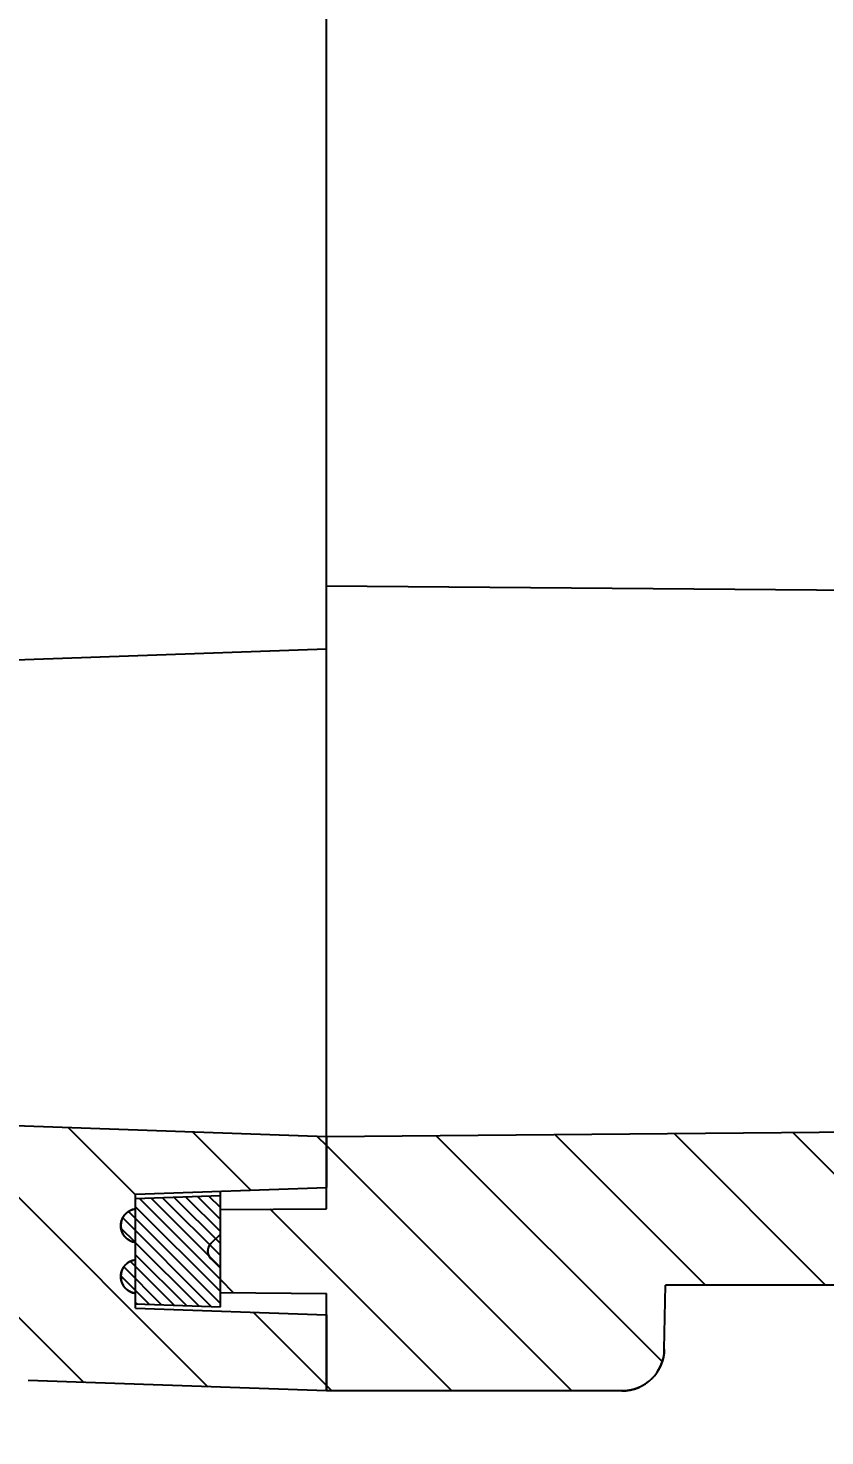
# Model space of a CAD drawing. Header units: millimetres. Extents: x -1995 to -555, y 489 to 1011.
# Drawn here: x -1602.58 to -1583.79, y 764.01 to 797.22 of the extents above; entities that cross this region are included whole.
import ezdxf

# ---------------------------------------------------------------- set-up
doc = ezdxf.new("R2010")
doc.units = ezdxf.units.MM
doc.layers.add('dim', color=82, linetype='Continuous', lineweight=9)
doc.styles.add('ROMAND', font='romand.shx', dxfattribs={"width": 0.75, "bigfont": 'gbcbig.shx'})
doc.dimstyles.new('YanXiu', dxfattribs={"dimtxt": 2.5, "dimasz": 2.2, "dimexe": 1, "dimexo": 0, "dimgap": 0.66, "dimtad": 0, "dimzin": 1, "dimdsep": 46, "dimtxsty": 'ROMAND', "dimblk": 'CLOSEDBLANK', "dimcen": 0, "dimclrd": 3, "dimclre": 3, "dimclrt": 7, "dimazin": 0, "dimtfac": 1, "dimtofl": 0, "dimtmove": 0, "dimatfit": 3, "dimldrblk": 'CLOSEDBLANK', "dimfxl": 1, "dimlwd": 5, "dimlwe": 5, "dimarcsym": 0})

# ---------------------------------------------------------------- blocks, each defined once
blk = doc.blocks.new('_ClosedBlank')
at = {"color": 0, "linetype": 'ByBlock', "lineweight": -2}
for p, q in [((-1, 0.1666666666666667), (0, 0)), ((-1, 0.1666666666666667), (-1, -0.1666666666666667)), ((0, 0), (-1, -0.1666666666666667))]:
    blk.add_line(p, q, dxfattribs=at)
blk = doc.blocks.new('*D168')
at = {"layer": 'Defpoints', "color": 0}
for p in [(-1583.046722639011, 767.5651895941465), (-1564.046722639011, 767.5651895941465), (-1583.046722639011, 759.787265565275)]:
    blk.add_point(p, dxfattribs=at)
at = {"layer": 'dim', "color": 3, "lineweight": 5}
for p, q in [((-1583.046722639011, 766.1658895941465), (-1583.046722639011, 758.387965565275)), ((-1564.046722639011, 766.1658895941465), (-1564.046722639011, 758.387965565275)), ((-1583.046722639011, 759.787265565275), (-1588.646722639011, 759.787265565275)), ((-1569.646722639011, 759.787265565275), (-1577.446722639011, 759.787265565275))]:
    blk.add_line(p, q, dxfattribs=at)
at = {"layer": 'dim', "color": 3, "lineweight": 5, "xscale": 5.600000000000001, "yscale": 5.600000000000001, "zscale": 5.600000000000001, "rotation": 180}
blk.add_blockref('_ClosedBlank', (-1583.046722639011, 759.787265565275), dxfattribs=at)
at = {"layer": 'dim', "color": 3, "lineweight": 5, "xscale": 5.600000000000001, "yscale": 5.600000000000001, "zscale": 5.600000000000001}
blk.add_blockref('_ClosedBlank', (-1564.046722639011, 759.787265565275), dxfattribs=at)
at = {"layer": 'dim', "color": 7, "insert": (-1603.171022639011, 759.787265565275), "char_height": 7, "attachment_point": 5, "style": 'ROMAND'}
blk.add_mtext('%%c19.00', dxfattribs=at)

msp = doc.modelspace()

# ---------------------------------------------------------------- hatches: boundary and pattern name
at = {"linetype": 'Continuous'}
h = msp.add_hatch(dxfattribs=at)
h.set_pattern_fill('DEFAULT__12', color=2, scale=2, angle=-45, style=0, pattern_type=0)
h.set_pattern_definition([(315, (-2091.370590549211, 585.0238742783465), (1.4142135624, 1.4142135624), [])])
edge = h.paths.add_edge_path()
edge.add_line((-1551.546722639011, 765.7651895941466), (-1551.546722639011, 862.5651895941465))
edge.add_line((-1551.546722639011, 765.7651895941466), (-1558.336066806412, 765.7651895941466))
edge.add_spline(control_points=[(-1558.33606680641, 765.7651895941466), (-1559.02932112811, 765.7651895941465), (-1559.523785084411, 766.2510979707465), (-1559.535884040611, 766.9442467064466)], knot_values=[0, 0, 0, 0, 1, 1, 1, 1], weights=[1, 0.8088336328, 0.8088336328, 1], degree=3, periodic=0)
edge.add_line((-1559.535884040611, 766.9442467064466), (-1559.546722639011, 767.5651895941467))
edge.add_line((-1559.546722639011, 767.5651895941465), (-1564.046722639011, 767.5651895941465))
edge.add_line((-1564.046722639011, 770.2651895941466), (-1564.046722639011, 767.5651895941467))
edge.add_line((-1564.046722639011, 770.2651895941466), (-1564.546722639011, 770.2651895941466))
edge.add_line((-1564.546722639011, 770.2651895941466), (-1566.046722639011, 768.7651895941466))
edge.add_line((-1566.046722639011, 768.7651895941466), (-1581.046722639011, 768.7651895941466))
edge.add_line((-1582.546722639011, 770.2651895941466), (-1581.046722639011, 768.7651895941466))
edge.add_line((-1582.546722639011, 770.2651895941466), (-1583.046722639011, 770.2651895941466))
edge.add_line((-1583.046722639011, 770.2651895941466), (-1583.046722639011, 767.5651895941467))
edge.add_line((-1583.046722639011, 767.5651895941465), (-1587.546722639011, 767.5651895941465))
edge.add_line((-1587.573209869311, 766.0477371876466), (-1587.546722639011, 767.5651895941467))
edge.add_spline(control_points=[(-1587.573209869311, 766.0477371876466), (-1587.58329233281, 765.4701132412465), (-1587.995345629711, 765.0651895941464), (-1588.573057564411, 765.0651895941465)], knot_values=[0, 0, 0, 0, 1, 1, 1, 1], weights=[1, 0.8088336328, 0.8088336328, 1], degree=3, periodic=0)
edge.add_line((-1588.573057564411, 765.0651895941465), (-1595.546722639011, 765.0651895941465))
edge.add_line((-1595.546722639011, 765.0651895941465), (-1595.546722639011, 767.3651895941466))
edge.add_line((-1598.046722639011, 767.3870067636466), (-1595.546722639011, 767.3651895941466))
edge.add_line((-1598.046722639011, 767.3870067636466), (-1598.046722639011, 767.9616517085466))
edge.add_line((-1598.27349933431, 768.1884284038466), (-1598.046722639009, 767.9616517085466))
edge.add_spline(control_points=[(-1598.27349933431, 768.5419817944465), (-1598.377052724909, 768.4384284038462), (-1598.377052724909, 768.2919817944464), (-1598.27349933431, 768.1884284038466)], knot_values=[0, 0, 0, 0, 1, 1, 1, 1], weights=[1, 0.8047378541, 0.8047378541, 1], degree=3, periodic=0)
edge.add_line((-1598.046722639011, 768.7687584897466), (-1598.27349933431, 768.5419817944465))
edge.add_line((-1598.046722639011, 768.7687584897466), (-1598.046722639011, 769.3433724246465))
edge.add_line((-1598.046722639011, 769.3433724246465), (-1595.546722639011, 769.3651895941466))
edge.add_line((-1595.546722639011, 769.3651895941466), (-1595.546722639011, 771.0651895941467))
edge.add_line((-1555.546722639011, 771.4142643057465), (-1595.546722639011, 771.0651895941465))
edge.add_line((-1555.546722639011, 771.4142643057465), (-1555.546722639011, 862.5651895941465))
edge.add_line((-1551.546722639011, 862.5651895941465), (-1555.546722639011, 862.5651895941465))
edge = h.paths.add_edge_path()
edge.add_line((-1633.546722639011, 830.7651895941466), (-1633.546722639011, 833.0651895941467))
edge.add_line((-1636.046722639011, 833.0870067636465), (-1633.546722639011, 833.0651895941464))
edge.add_line((-1636.046722639011, 833.0870067636465), (-1636.046722639011, 833.6651895941466))
edge.add_line((-1636.046722639011, 833.6651895941466), (-1636.276011960911, 833.8944789160465))
edge.add_spline(control_points=[(-1636.276011960911, 833.8944789160465), (-1636.376011960912, 833.994478916046), (-1636.376011960912, 834.1359002722463), (-1636.276011960911, 834.2359002722466)], knot_values=[0, 0, 0, 0, 1, 1, 1, 1], weights=[1, 0.8047378541, 0.8047378541, 1], degree=3, periodic=0)
edge.add_line((-1636.276011960911, 834.2359002722466), (-1636.046722639011, 834.4651895941465))
edge.add_line((-1636.046722639011, 834.4651895941465), (-1636.046722639011, 835.0433724246466))
edge.add_line((-1591.821207167811, 835.4293226511465), (-1636.046722639011, 835.0433724246466))
edge.add_line((-1588.54546610011, 823.2040905539466), (-1591.821207167811, 835.4293226511465))
edge.add_line((-1588.54546610011, 823.2040905539466), (-1595.546722639011, 823.2651895941466))
edge.add_line((-1595.546722639011, 823.2651895941466), (-1595.546722639011, 824.9651895941466))
edge.add_line((-1598.046722639011, 824.9870067636466), (-1595.546722639011, 824.9651895941466))
edge.add_line((-1598.046722639011, 824.9870067636466), (-1598.046722639011, 825.5616206985466))
edge.add_line((-1598.046722639011, 825.5616206985466), (-1598.27349933431, 825.7883973938466))
edge.add_spline(control_points=[(-1598.27349933431, 825.7883973938466), (-1598.377052724909, 825.8919507844465), (-1598.377052724909, 826.0383973938464), (-1598.27349933431, 826.1419507844465)], knot_values=[0, 0, 0, 0, 1, 1, 1, 1], weights=[1, 0.8047378541, 0.8047378541, 1], degree=3, periodic=0)
edge.add_line((-1598.27349933431, 826.1419507844465), (-1598.046722639009, 826.3687274797466))
edge.add_line((-1598.046722639011, 826.3687274797466), (-1598.046722639011, 826.9433724246466))
edge.add_line((-1598.046722639011, 826.9433724246466), (-1595.546722639011, 826.9651895941465))
edge.add_line((-1595.546722639011, 826.9651895941465), (-1595.546722639011, 830.1018971268466))
edge.add_line((-1595.546722639011, 830.1018971268466), (-1633.546722639011, 830.7651895941465))
edge = h.paths.add_edge_path()
edge.add_line((-1551.546722639011, 862.5651895941465), (-1555.546722639011, 862.5651895941465))
edge.add_line((-1551.546722639011, 862.5651895941465), (-1555.546722639011, 862.5651895941465))
edge = h.paths.add_edge_path()
edge.add_line((-1551.546722639011, 957.5651895941465), (-1551.546722639011, 933.1651895941466))
edge.add_line((-1551.546722639011, 933.1651895941466), (-1551.046722639011, 933.1651895941466))
edge.add_line((-1549.546722639011, 930.5671133827466), (-1551.046722639011, 933.1651895941466))
edge.add_line((-1549.546722639011, 929.3651895941466), (-1549.546722639011, 930.5671133827466))
edge.add_line((-1551.546722639011, 929.3651895941466), (-1549.546722639011, 929.3651895941466))
edge.add_line((-1551.546722639011, 929.3651895941466), (-1551.546722639011, 862.5651895941467))
edge.add_line((-1551.546722639011, 862.5651895941465), (-1555.546722639011, 862.5651895941465))
edge.add_line((-1555.546722639011, 890.3959273598466), (-1555.546722639011, 862.5651895941467))
edge.add_line((-1555.546722639011, 890.3959273598466), (-1563.546722639011, 890.8151895941467))
edge.add_line((-1563.546722639011, 893.3151895941465), (-1563.546722639011, 890.8151895941465))
edge.add_line((-1554.546722639011, 893.3937314042466), (-1563.546722639011, 893.3151895941467))
edge.add_line((-1554.546722639011, 895.7366477840466), (-1554.546722639011, 893.3937314042466))
edge.add_line((-1554.546722639011, 895.7366477840466), (-1563.546722639011, 895.8151895941465))
edge.add_line((-1563.546722639011, 898.3151895941465), (-1563.546722639011, 895.8151895941465))
edge.add_line((-1555.546722639011, 898.7344518283467), (-1563.546722639011, 898.3151895941467))
edge.add_line((-1555.546722639011, 940.3959273598466), (-1555.546722639011, 898.7344518283467))
edge.add_line((-1555.546722639011, 940.3959273598466), (-1563.546722639011, 940.8151895941467))
edge.add_line((-1563.546722639011, 943.3151895941465), (-1563.546722639011, 940.8151895941465))
edge.add_line((-1554.546722639011, 943.3937314042466), (-1563.546722639011, 943.3151895941467))
edge.add_line((-1554.546722639011, 945.7366477840466), (-1554.546722639011, 943.3937314042466))
edge.add_line((-1554.546722639011, 945.7366477840466), (-1563.546722639011, 945.8151895941465))
edge.add_line((-1563.546722639011, 948.3151895941465), (-1563.546722639011, 945.8151895941465))
edge.add_line((-1555.546722639011, 948.7344518283466), (-1563.546722639011, 948.3151895941465))
edge.add_line((-1555.546722639011, 953.3844939064466), (-1555.546722639011, 948.7344518283464))
edge.add_line((-1555.546722639011, 953.3844939064466), (-1633.546722639011, 954.0651895941464))
edge.add_line((-1633.546722639011, 955.7651895941466), (-1633.546722639011, 954.0651895941465))
edge.add_line((-1636.046722639011, 955.7870067636466), (-1633.546722639011, 955.7651895941466))
edge.add_line((-1636.046722639011, 956.3651895941466), (-1636.046722639011, 955.7870067636466))
edge.add_line((-1636.276011960911, 956.5944789160466), (-1636.046722639011, 956.3651895941466))
edge.add_spline(control_points=[(-1636.276011960911, 956.9359002722465), (-1636.376011960912, 956.8359002722465), (-1636.376011960912, 956.694478916046), (-1636.276011960911, 956.5944789160466)], knot_values=[0, 0, 0, 0, 1, 1, 1, 1], weights=[1, 0.8047378541, 0.8047378541, 1], degree=3, periodic=0)
edge.add_line((-1636.046722639011, 957.1651895941466), (-1636.276011960911, 956.9359002722465))
edge.add_line((-1636.046722639011, 957.7433724246466), (-1636.046722639011, 957.1651895941466))
edge.add_line((-1636.046722639011, 957.7433724246466), (-1633.546722639011, 957.7651895941466))
edge.add_line((-1633.546722639011, 960.0651895941465), (-1633.546722639011, 957.7651895941466))
edge.add_line((-1633.546722639011, 960.0651895941465), (-1626.573057564411, 960.0651895941465))
edge.add_spline(control_points=[(-1625.573209869311, 959.0826420005466), (-1625.58329233281, 959.6602659469464), (-1625.995345629711, 960.0651895941465), (-1626.573057564411, 960.0651895941465)], knot_values=[0, 0, 0, 0, 1, 1, 1, 1], weights=[1, 0.8088336328, 0.8088336328, 1], degree=3, periodic=0)
edge.add_line((-1625.573209869311, 959.0826420005466), (-1625.546722639011, 957.5651895941465))
edge.add_line((-1551.546722639011, 957.5651895941465), (-1625.546722639011, 957.5651895941465))
h = msp.add_hatch(dxfattribs=at)
h.set_pattern_fill('DEFAULT__13', color=2, scale=2, angle=135, style=0, pattern_type=0)
h.set_pattern_definition([(135, (-2094.19901767401, 582.1954471535466), (-1.4142135624, -1.4142135624), [])])
edge = h.paths.add_edge_path()
edge.add_line((-1595.546722639011, 829.2651895941466), (-1595.546722639011, 827.4652086333466))
edge.add_line((-1600.046722639011, 827.3080651706466), (-1595.546722639011, 827.4652086333466))
edge.add_line((-1600.046722639011, 824.6223140176465), (-1600.046722639011, 827.3080651706466))
edge.add_line((-1600.046722639011, 824.6223140176465), (-1595.546722639011, 824.4651705549466))
edge.add_line((-1595.546722639011, 824.4651705549466), (-1595.546722639011, 823.2651895941465))
edge.add_line((-1595.546722639011, 823.2651895941466), (-1612.99066408091, 822.6560337360465))
edge.add_line((-1612.99066408091, 822.6560337360465), (-1612.99066408091, 771.6743454522466))
edge.add_line((-1595.546722639011, 771.0651895941465), (-1612.99066408091, 771.6743454522466))
edge.add_line((-1595.546722639011, 771.0651895941465), (-1595.546722639011, 769.8652086333466))
edge.add_line((-1600.046722639011, 769.7080651706466), (-1595.546722639011, 769.8652086333466))
edge.add_line((-1600.046722639011, 767.0223140176465), (-1600.046722639011, 769.7080651706466))
edge.add_line((-1600.046722639011, 767.0223140176465), (-1595.546722639011, 766.8651705549465))
edge.add_line((-1595.546722639011, 766.8651705549466), (-1595.546722639011, 765.0651895941467))
edge.add_line((-1595.546722639011, 765.0651895941465), (-1602.581622135712, 765.3108536978466))
edge.add_spline(control_points=[(-1603.546722639011, 766.3102445248466), (-1603.546722639011, 765.7405441261467), (-1603.150975488411, 765.330735955047), (-1602.58162213571, 765.3108536978466)], knot_values=[0, 0, 0, 0, 1, 1, 1, 1], weights=[1, 0.8128932002, 0.8128932002, 1], degree=3, periodic=0)
edge.add_line((-1603.546722639011, 766.8767335702466), (-1603.546722639011, 766.3102445248467))
edge.add_spline(control_points=[(-1604.51182314231, 767.8761243972466), (-1603.942469789611, 767.856242140047), (-1603.546722639011, 767.446433968947), (-1603.546722639011, 766.8767335702466)], knot_values=[0, 0, 0, 0, 1, 1, 1, 1], weights=[1, 0.8128932002, 0.8128932002, 1], degree=3, periodic=0)
edge.add_line((-1604.51182314231, 767.8761243972466), (-1613.66517431261, 768.1957664635465))
edge.add_spline(control_points=[(-1616.49077279951, 773.1927272861466), (-1616.49077279951, 772.8473786716465), (-1616.469617390211, 772.1917019398466), (-1616.37524834741, 771.3208195270465), (-1616.21598362301, 770.5398562157466), (-1615.96875468971, 769.8131520731466), (-1615.618879736211, 769.1832205449466), (-1615.138238724811, 768.6615546255466), (-1614.46927564111, 768.2950768618466), (-1613.948502650811, 768.2056605071466), (-1613.66517431261, 768.1957664635465)], knot_values=[0, 0, 0, 0, 0.125, 0.25, 0.375, 0.5, 0.625, 0.75, 0.875, 1, 1, 1, 1], degree=3, periodic=0)
edge.add_line((-1616.49077609271, 821.1376518842466), (-1616.49077609271, 773.1927272861466))
edge.add_spline(control_points=[(-1613.665174785611, 826.1346127082466), (-1613.94850874541, 826.1247184683466), (-1614.469290114111, 826.0352987582465), (-1615.13825589221, 825.6688119581465), (-1615.61889428481, 825.1471386962465), (-1615.96876371181, 824.5172065682466), (-1616.21598862781, 823.7905051529466), (-1616.375251015611, 823.0095440746466), (-1616.469618233511, 822.1386684277466), (-1616.490773273811, 821.4829972775466), (-1616.490773273811, 821.1376518842466)], knot_values=[0, 0, 0, 0, 0.125, 0.25, 0.375, 0.5, 0.625, 0.75, 0.875, 1, 1, 1, 1], degree=3, periodic=0)
edge.add_line((-1604.51182314231, 826.4542547910465), (-1613.665174785611, 826.1346127082466))
edge.add_spline(control_points=[(-1604.51182314231, 826.4542547910465), (-1603.942469789611, 826.4741370482466), (-1603.546722639011, 826.8839452193466), (-1603.546722639011, 827.4536456180466)], knot_values=[0, 0, 0, 0, 1, 1, 1, 1], weights=[1, 0.8128932002, 0.8128932002, 1], degree=3, periodic=0)
edge.add_line((-1603.546722639011, 828.0201346633467), (-1603.546722639011, 827.4536456180467))
edge.add_spline(control_points=[(-1603.546722639011, 828.0201346633467), (-1603.546722639011, 828.5898350621467), (-1603.150975488411, 828.9996432332466), (-1602.58162213571, 829.0195254904465)], knot_values=[0, 0, 0, 0, 1, 1, 1, 1], weights=[1, 0.8128932002, 0.8128932002, 1], degree=3, periodic=0)
edge.add_line((-1595.546722639011, 829.2651895941466), (-1602.581622135712, 829.0195254904465))
h = msp.add_hatch(dxfattribs=at)
h.set_pattern_fill('DEFAULT__10', color=2, scale=0.2, angle=-45, style=0, pattern_type=0)
h.set_pattern_definition([(315, (-2092.643382755411, 583.7510820721466), (0.1414213562, 0.1414213562), [])])
edge = h.paths.add_edge_path()
edge.add_spline(control_points=[(-1600.046722639011, 826.9620522907466), (-1600.67672263901, 826.8826797514463), (-1600.67672263901, 826.2476994368466), (-1600.046722639011, 826.1683268974466)], knot_values=[0, 0, 0, 0, 1, 1, 1, 1], weights=[1, 0.4166666667, 0.4166666667, 1], degree=3, periodic=0)
edge.add_line((-1600.046722639011, 826.9620522907466), (-1600.046722639011, 827.2080042161465))
edge.add_line((-1600.046722639011, 827.2080042161466), (-1598.046722639011, 827.2778457551466))
edge.add_line((-1598.046722639011, 824.6525334330465), (-1598.046722639011, 827.2778457551465))
edge.add_line((-1600.046722639011, 824.7223749720466), (-1598.046722639011, 824.6525334330465))
edge.add_line((-1600.046722639011, 824.7223749720466), (-1600.046722639011, 824.9683268974466))
edge.add_spline(control_points=[(-1600.046722639011, 825.7620522907466), (-1600.67672263901, 825.6826797514462), (-1600.67672263901, 825.0476994368466), (-1600.046722639011, 824.9683268974466)], knot_values=[0, 0, 0, 0, 1, 1, 1, 1], weights=[1, 0.4166666667, 0.4166666667, 1], degree=3, periodic=0)
edge.add_line((-1600.046722639011, 825.7620522907466), (-1600.046722639011, 826.1683268974466))
edge = h.paths.add_edge_path()
edge.add_line((-1598.046722639011, 767.0525334330466), (-1598.046722639011, 769.6778457551466))
edge.add_line((-1600.046722639011, 767.1223749720466), (-1598.046722639011, 767.0525334330466))
edge.add_line((-1600.046722639011, 767.1223749720466), (-1600.046722639011, 767.3683268974467))
edge.add_spline(control_points=[(-1600.046722639011, 767.3683268974467), (-1600.67672263901, 767.4476994368465), (-1600.67672263901, 768.0826797514463), (-1600.046722639011, 768.1620522907466)], knot_values=[0, 0, 0, 0, 1, 1, 1, 1], weights=[1, 0.4166666667, 0.4166666667, 1], degree=3, periodic=0)
edge.add_line((-1600.046722639011, 768.1620522907466), (-1600.046722639011, 768.5683268974466))
edge.add_spline(control_points=[(-1600.046722639011, 768.5683268974466), (-1600.67672263901, 768.6476994368466), (-1600.67672263901, 769.2826797514464), (-1600.046722639011, 769.3620522907465)], knot_values=[0, 0, 0, 0, 1, 1, 1, 1], weights=[1, 0.4166666667, 0.4166666667, 1], degree=3, periodic=0)
edge.add_line((-1600.046722639011, 769.3620522907465), (-1600.046722639011, 769.6080042161466))
edge.add_line((-1600.046722639011, 769.6080042161466), (-1598.046722639011, 769.6778457551466))

# ---------------------------------------------------------------- linework, layer by layer
at = {"color": 7, "linetype": 'Continuous'}
for p, q in [((-1595.546722639011, 769.3651895941466), (-1595.546722639011, 824.9651895941465)), ((-1595.546722639011, 784.0651895941465), (-1555.546722639011, 783.7161148824466)), ((-1595.546722639011, 782.5651895941465), (-1610.46472773701, 782.0442413768466)), ((-1595.546722639011, 771.0651895941465), (-1612.99066408091, 771.6743454522466)), ((-1595.546722639011, 771.0651895941465), (-1612.99066408091, 771.6743454522466)), ((-1555.546722639011, 771.4142643057465), (-1595.546722639011, 771.0651895941465)), ((-1555.546722639011, 771.4142643057465), (-1595.546722639011, 771.0651895941465)), ((-1595.546722639011, 769.3651895941466), (-1595.546722639011, 771.0651895941465)), ((-1595.546722639011, 771.0651895941465), (-1595.546722639011, 769.8652086333466)), ((-1600.046722639011, 769.7080651706466), (-1595.546722639011, 769.8652086333466)), ((-1600.046722639011, 769.7080651706466), (-1595.546722639011, 769.8652086333466)), ((-1600.046722639011, 767.0223140176465), (-1600.046722639011, 769.7080651706466)), ((-1600.046722639011, 767.0223140176465), (-1600.046722639011, 769.7080651706466)), ((-1600.046722639011, 769.6080042161466), (-1598.046722639011, 769.6778457551466)), ((-1600.046722639011, 769.6080042161466), (-1598.046722639011, 769.6778457551466)), ((-1600.046722639011, 769.3620522907465), (-1600.046722639011, 769.6080042161466)), ((-1598.046722639011, 767.0525334330466), (-1598.046722639011, 769.7779067095466)), ((-1598.046722639011, 767.0525334330466), (-1598.046722639011, 769.6778457551466)), ((-1598.046722639011, 769.3433724246465), (-1595.546722639011, 769.3651895941466)), ((-1598.046722639011, 769.3433724246465), (-1595.546722639011, 769.3651895941466)), ((-1598.046722639011, 768.7687584897466), (-1598.046722639011, 769.3433724246465)), ((-1600.046722639011, 768.1620522907466), (-1600.046722639011, 768.5683268974466)), ((-1598.046722639011, 768.7687584897466), (-1598.27349933431, 768.5419817944465)), ((-1598.046722639011, 768.7687584897466), (-1598.27349933431, 768.5419817944465)), ((-1598.27349933431, 768.1884284038466), (-1598.046722639011, 767.9616517085466)), ((-1598.27349933431, 768.1884284038466), (-1598.046722639011, 767.9616517085466)), ((-1598.046722639011, 767.3870067636466), (-1598.046722639011, 767.9616517085466)), ((-1587.573209869311, 766.0477371876466), (-1587.546722639011, 767.5651895941465)), ((-1587.573209869311, 766.0477371876466), (-1587.546722639011, 767.5651895941465)), ((-1583.046722639011, 767.5651895941465), (-1587.546722639011, 767.5651895941465)), ((-1559.546722639011, 767.5651895941465), (-1587.546722639011, 767.5651895941465)), ((-1600.046722639011, 767.1223749720466), (-1600.046722639011, 767.3683268974467)), ((-1598.046722639011, 767.3870067636466), (-1595.546722639011, 767.3651895941466)), ((-1598.046722639011, 767.3870067636466), (-1595.546722639011, 767.3651895941466)), ((-1595.546722639011, 765.0651895941465), (-1595.546722639011, 767.3651895941466)), ((-1595.546722639011, 765.0651895941465), (-1595.546722639011, 767.3651895941466)), ((-1600.046722639011, 767.1223749720466), (-1598.046722639011, 767.0525334330466)), ((-1600.046722639011, 767.1223749720466), (-1598.046722639011, 767.0525334330466)), ((-1600.046722639011, 767.0223140176465), (-1595.546722639011, 766.8651705549466)), ((-1600.046722639011, 767.0223140176465), (-1595.546722639011, 766.8651705549466)), ((-1595.546722639011, 766.8651705549466), (-1595.546722639011, 765.0651895941465)), ((-1595.546722639011, 765.0651895941465), (-1602.58162213571, 765.3108536978466)), ((-1595.546722639011, 765.0651895941465), (-1602.58162213571, 765.3108536978466)), ((-1588.573057564411, 765.0651895941465), (-1595.546722639011, 765.0651895941465)), ((-1588.573057564411, 765.0651895941465), (-1595.546722639011, 765.0651895941465))]:
    msp.add_line(p, q, dxfattribs=at)
for centre, radius, start, end in [((-1599.99672263901, 768.9651895941465), 0.4, 97.18075578145854, 262.8192442185414), ((-1598.09672263901, 768.3652050991466), 0.25, 135.0000000000092, 224.9999999999908), ((-1599.99672263901, 767.7651895941466), 0.4, 97.18075578145854, 262.8192442185414), ((-1588.573057564411, 766.0651895941465), 1, 269.9999999998957, 358.9999999999982)]:
    msp.add_arc(centre, radius, start, end, dxfattribs=at)
for points, start_tangent, end_tangent in [([(-1600.046722639011, 768.5683268974466), (-1600.052910861211, 768.5691556515466), (-1600.059170108111, 768.5700942719466), (-1600.065499164611, 768.5711467163466), (-1600.07189665291, 768.5723170096466), (-1600.07836102481, 768.5736092397466), (-1600.08489055271, 768.5750275521466), (-1600.091483321511, 768.5765761447466), (-1600.09813722011, 768.5782592609465), (-1600.104849932711, 768.5800811829465), (-1600.111618930611, 768.5820462238466), (-1600.118441463611, 768.5841587190466), (-1600.12531455181, 768.5864230169466), (-1600.13223497761, 768.5888434687465), (-1600.139199277911, 768.5914244173466), (-1600.14620373681, 768.5941701857466), (-1600.15324437811, 768.5970850638466), (-1600.156776952011, 768.5986072474466), (-1600.16031695931, 768.6001732953466), (-1600.16386382721, 768.6017837284465), (-1600.16741696521, 768.6034390626465), (-1600.170975765511, 768.6051398088466), (-1600.17453960251, 768.6068864717466), (-1600.17810783291, 768.6086795501466), (-1600.18167979551, 768.6105195357466), (-1600.18525481091, 768.6124069129467), (-1600.188832181811, 768.6143421578465), (-1600.19241119281, 768.6163257382466), (-1600.19599111011, 768.6183581128465), (-1600.19957118181, 768.6204397301466), (-1600.203150637611, 768.6225710286466), (-1600.20672868921, 768.6247524356465), (-1600.210304529811, 768.6269843666466), (-1600.21387733471, 768.6292672249466), (-1600.21744626091, 768.6316014007466), (-1600.22101044751, 768.6339872708465), (-1600.22456901561, 768.6364251972466), (-1600.22812106861, 768.6389155271465), (-1600.231665692411, 768.6414585921466), (-1600.23520195531, 768.6440547070466), (-1600.23872890861, 768.6467041698465), (-1600.24224558651, 768.6494072604467), (-1600.24575100671, 768.6521642403466), (-1600.24924417031, 768.6549753516466), (-1600.25272406261, 768.6578408165466), (-1600.256189653011, 768.6607608362466), (-1600.259639895711, 768.6637355908466), (-1600.263073730011, 768.6667652380465), (-1600.26649008091, 768.6698499128465), (-1600.26988785911, 768.6729897266466), (-1600.27326596221, 768.6761847664466), (-1600.27662327471, 768.6794350943466), (-1600.27995866901, 768.6827407469466), (-1600.283271005611, 768.6861017341466), (-1600.28655913401, 768.6895180393466), (-1600.289821893411, 768.6929896178466), (-1600.29305811311, 768.6965163971465), (-1600.296266613711, 768.7000982754466), (-1600.29944620751, 768.7037351218465), (-1600.302595699511, 768.7074267751466), (-1600.30571388821, 768.7111730435465), (-1600.308799566211, 768.7149737043466), (-1600.311851521811, 768.7188285030466), (-1600.314868539211, 768.7227371530465), (-1600.31784939961, 768.7266993351466), (-1600.32079288251, 768.7307146972466), (-1600.32369776661, 768.7347828538466), (-1600.32656283051, 768.7389033858466), (-1600.329386854411, 768.7430758400466), (-1600.33216862061, 768.7472997287466), (-1600.334906914711, 768.7515745299465), (-1600.33760052721, 768.7558996868465), (-1600.340248254211, 768.7602746075465), (-1600.342848898511, 768.7646986653466), (-1600.345401271211, 768.7691711983466), (-1600.34790419261, 768.7736915095466), (-1600.35035649361, 768.7782588667466), (-1600.352757016811, 768.7828725026466), (-1600.35510461751, 768.7875316152465), (-1600.357398165711, 768.7922353676465), (-1600.35963654631, 768.7969828882466), (-1600.36181866131, 768.8017732714466), (-1600.36394343041, 768.8066055773465), (-1600.36600979261, 768.8114788327466), (-1600.36801670741, 768.8163920311466), (-1600.369963155811, 768.8213441331466), (-1600.37184814171, 768.8263340675466), (-1600.373670693111, 768.8313607313466), (-1600.375429863309, 768.8364229903466), (-1600.37712473221, 768.8415196805465), (-1600.37875440691, 768.8466496080466), (-1600.380318023711, 768.8518115502466), (-1600.38181474851, 768.8570042567466), (-1600.38324377811, 768.8622264499465), (-1600.38460434131, 768.8674768263465), (-1600.385895700109, 768.8727540570466), (-1600.38711715011, 768.8780567893466), (-1600.38826802221, 768.8833836474466), (-1600.38934768271, 768.8887332335465), (-1600.390355534811, 768.8941041291466), (-1600.391291019211, 768.8994948962466), (-1600.392153614811, 768.9049040784466), (-1600.39294283931, 768.9103302024466), (-1600.393658250411, 768.9157717791466), (-1600.394299445611, 768.9212273049466), (-1600.39486606351, 768.9266952631466), (-1600.39535778401, 768.9321741256466), (-1600.395774328711, 768.9376623538466), (-1600.396115461311, 768.9431584002466), (-1600.396380988111, 768.9486607103465), (-1600.396570758111, 768.9541677232465), (-1600.396684663411, 768.9596778738465), (-1600.39672263901, 768.9651895941465), (-1600.396684663411, 768.9707013143466), (-1600.396570758111, 768.9762114650466), (-1600.396380988111, 768.9817184779465), (-1600.396115461311, 768.9872207879466), (-1600.395774328711, 768.9927168344466), (-1600.39535778401, 768.9982050625465), (-1600.39486606351, 769.0036839250465), (-1600.394299445611, 769.0091518833466), (-1600.393658250411, 769.0146074090466), (-1600.39294283931, 769.0200489857466), (-1600.392153614811, 769.0254751097466), (-1600.391291019211, 769.0308842920466), (-1600.390355534811, 769.0362750591465), (-1600.38934768271, 769.0416459547466), (-1600.38826802221, 769.0469955408466), (-1600.38711715011, 769.0523223988466), (-1600.385895700109, 769.0576251312466), (-1600.38460434131, 769.0629023619465), (-1600.38324377811, 769.0681527383466), (-1600.38181474851, 769.0733749315466), (-1600.380318023711, 769.0785676379465), (-1600.37875440691, 769.0837295802465), (-1600.37712473221, 769.0888595076466), (-1600.375429863309, 769.0939561978465), (-1600.373670693111, 769.0990184569466), (-1600.37184814171, 769.1040451206466), (-1600.369963155811, 769.1090350550465), (-1600.36801670741, 769.1139871571465), (-1600.36600979261, 769.1189003554466), (-1600.36394343041, 769.1237736108466), (-1600.36181866131, 769.1286059168466), (-1600.35963654631, 769.1333962999465), (-1600.357398165711, 769.1381438206465), (-1600.35510461751, 769.1428475729466), (-1600.352757016811, 769.1475066855465), (-1600.35035649361, 769.1521203215466), (-1600.34790419261, 769.1566876786466), (-1600.345401271211, 769.1612079898466), (-1600.342848898511, 769.1656805228465), (-1600.340248254211, 769.1701045807465), (-1600.33760052721, 769.1744795014465), (-1600.334906914711, 769.1788046583466), (-1600.33216862061, 769.1830794595465), (-1600.329386854411, 769.1873033482466), (-1600.32656283051, 769.1914758023465), (-1600.32369776661, 769.1955963343466), (-1600.32079288251, 769.1996644910465), (-1600.31784939961, 769.2036798531466), (-1600.314868539211, 769.2076420352466), (-1600.311851521811, 769.2115506851466), (-1600.308799566211, 769.2154054838466), (-1600.30571388821, 769.2192061446466), (-1600.302595699511, 769.2229524131466), (-1600.29944620751, 769.2266440663466), (-1600.296266613711, 769.2302809127466), (-1600.29305811311, 769.2338627911465), (-1600.289821893411, 769.2373895703465), (-1600.28655913401, 769.2408611489466), (-1600.283271005611, 769.2442774540466), (-1600.27995866901, 769.2476384413466), (-1600.27662327471, 769.2509440938466), (-1600.27326596221, 769.2541944217467), (-1600.26988785911, 769.2573894615466), (-1600.26649008091, 769.2605292753466), (-1600.263073730011, 769.2636139501466), (-1600.259639895711, 769.2666435974465), (-1600.256189653011, 769.2696183520466), (-1600.25272406261, 769.2725383717466), (-1600.24924417031, 769.2754038365466), (-1600.24575100671, 769.2782149478465), (-1600.24224558651, 769.2809719277466), (-1600.23872890861, 769.2836750184466), (-1600.23520195531, 769.2863244812465), (-1600.231665692411, 769.2889205961466), (-1600.22812106861, 769.2914636611465), (-1600.22456901561, 769.2939539910466), (-1600.22101044751, 769.2963919174466), (-1600.21744626091, 769.2987777874466), (-1600.21387733471, 769.3011119633466), (-1600.210304529811, 769.3033948216466), (-1600.20672868921, 769.3056267526465), (-1600.203150637611, 769.3078081595465), (-1600.19957118181, 769.3099394580465), (-1600.19599111011, 769.3120210754466), (-1600.19241119281, 769.3140534499466), (-1600.188832181811, 769.3160370304465), (-1600.18525481091, 769.3179722753466), (-1600.18167979551, 769.3198596524466), (-1600.17810783291, 769.3216996380465), (-1600.17453960251, 769.3234927164466), (-1600.170975765511, 769.3252393794465), (-1600.16741696521, 769.3269401255466), (-1600.16386382721, 769.3285954598466), (-1600.16031695931, 769.3302058928466), (-1600.156776952011, 769.3317719408466), (-1600.15324437811, 769.3332941243466), (-1600.14620373681, 769.3362090025466), (-1600.139199277911, 769.3389547708466), (-1600.13223497761, 769.3415357194466), (-1600.12531455181, 769.3439561712465), (-1600.118441463611, 769.3462204691466), (-1600.111618930611, 769.3483329643466), (-1600.104849932711, 769.3502980052466), (-1600.09813722011, 769.3521199273466), (-1600.091483321511, 769.3538030435466), (-1600.08489055271, 769.3553516361466), (-1600.07836102481, 769.3567699485466), (-1600.07189665291, 769.3580621786466), (-1600.065499164611, 769.3592324719466), (-1600.059170108111, 769.3602849162465), (-1600.052910861211, 769.3612235367466), (-1600.046722639011, 769.3620522907465)], (-0.9921567416437406, 0.1250000000435034), (0.9921567416437406, 0.1250000000435034)), ([(-1598.27349933431, 768.5419817944465), (-1598.27737950911, 768.5380145180466), (-1598.281204332311, 768.5339252959466), (-1598.28496894611, 768.5297144540466), (-1598.28866842701, 768.5253825459465), (-1598.29229779771, 768.5209303613466), (-1598.295852039711, 768.5163589339465), (-1598.29932610681, 768.5116695481465), (-1598.30271493961, 768.5068637455465), (-1598.30601348011, 768.5019433302466), (-1598.30921668791, 768.4969103730466), (-1598.31231955641, 768.4917672151465), (-1598.31531712961, 768.4865164698466), (-1598.318204519711, 768.4811610240466), (-1598.32097692461, 768.4757040374466), (-1598.32362964631, 768.4701489415465), (-1598.326158108511, 768.4644994359465), (-1598.32855787551, 768.4587594849465), (-1598.33082466991, 768.4529333108466), (-1598.33295439061, 768.4470253871466), (-1598.33494313051, 768.4410404299466), (-1598.336787193711, 768.4349833877466), (-1598.33848311181, 768.4288594295466), (-1598.34002765991, 768.4226739325466), (-1598.341417871311, 768.4164324677465), (-1598.34265105181, 768.4101407841465), (-1598.343724792111, 768.4038047926465), (-1598.34463697991, 768.3974305480466), (-1598.34538580971, 768.3910242301465), (-1598.345969791911, 768.3845921248466), (-1598.346387760211, 768.3781406034466), (-1598.346638877209, 768.3716761017466), (-1598.34672263901, 768.3652050991466), (-1598.346638877209, 768.3587340964466), (-1598.346387760211, 768.3522695947465), (-1598.345969791911, 768.3458180733465), (-1598.34538580971, 768.3393859680466), (-1598.34463697991, 768.3329796502466), (-1598.343724792111, 768.3266054055466), (-1598.34265105181, 768.3202694140466), (-1598.341417871311, 768.3139777304466), (-1598.34002765991, 768.3077362656466), (-1598.33848311181, 768.3015507687466), (-1598.336787193711, 768.2954268105466), (-1598.33494313051, 768.2893697682466), (-1598.33295439061, 768.2833848110465), (-1598.33082466991, 768.2774768874466), (-1598.32855787551, 768.2716507132466), (-1598.326158108511, 768.2659107622466), (-1598.32362964631, 768.2602612567466), (-1598.32097692461, 768.2547061607465), (-1598.318204519711, 768.2492491741466), (-1598.31531712961, 768.2438937283466), (-1598.31231955641, 768.2386429830466), (-1598.30921668791, 768.2334998251465), (-1598.30601348011, 768.2284668680466), (-1598.30271493961, 768.2235464526466), (-1598.29932610681, 768.2187406500466), (-1598.295852039711, 768.2140512642466), (-1598.29229779771, 768.2094798368466), (-1598.28866842701, 768.2050276522466), (-1598.28496894611, 768.2006957441465), (-1598.281204332311, 768.1964849022465), (-1598.27737950911, 768.1923956801465), (-1598.27349933431, 768.1884284038466)], (-0.7071067811865476, -0.7071067811865476), (0.7071067811865476, -0.7071067811865476)), ([(-1600.046722639011, 767.3683268974467), (-1600.052910861211, 767.3691556515466), (-1600.059170108111, 767.3700942719465), (-1600.065499164611, 767.3711467163466), (-1600.07189665291, 767.3723170096466), (-1600.07836102481, 767.3736092397467), (-1600.08489055271, 767.3750275521465), (-1600.091483321511, 767.3765761447467), (-1600.09813722011, 767.3782592609466), (-1600.104849932711, 767.3800811829466), (-1600.111618930611, 767.3820462238466), (-1600.118441463611, 767.3841587190466), (-1600.12531455181, 767.3864230169465), (-1600.13223497761, 767.3888434687466), (-1600.139199277911, 767.3914244173466), (-1600.14620373681, 767.3941701857466), (-1600.15324437811, 767.3970850638466), (-1600.156776952011, 767.3986072474465), (-1600.16031695931, 767.4001732953466), (-1600.16386382721, 767.4017837284466), (-1600.16741696521, 767.4034390626466), (-1600.170975765511, 767.4051398088466), (-1600.17453960251, 767.4068864717466), (-1600.17810783291, 767.4086795501465), (-1600.18167979551, 767.4105195357465), (-1600.18525481091, 767.4124069129466), (-1600.188832181811, 767.4143421578466), (-1600.19241119281, 767.4163257382465), (-1600.19599111011, 767.4183581128466), (-1600.19957118181, 767.4204397301465), (-1600.203150637611, 767.4225710286466), (-1600.20672868921, 767.4247524356466), (-1600.210304529811, 767.4269843666466), (-1600.21387733471, 767.4292672249466), (-1600.21744626091, 767.4316014007466), (-1600.22101044751, 767.4339872708466), (-1600.22456901561, 767.4364251972465), (-1600.22812106861, 767.4389155271466), (-1600.231665692411, 767.4414585921465), (-1600.23520195531, 767.4440547070466), (-1600.23872890861, 767.4467041698465), (-1600.24224558651, 767.4494072604466), (-1600.24575100671, 767.4521642403465), (-1600.24924417031, 767.4549753516466), (-1600.25272406261, 767.4578408165466), (-1600.256189653011, 767.4607608362465), (-1600.259639895711, 767.4637355908466), (-1600.263073730011, 767.4667652380466), (-1600.26649008091, 767.4698499128466), (-1600.26988785911, 767.4729897266466), (-1600.27326596221, 767.4761847664465), (-1600.27662327471, 767.4794350943466), (-1600.27995866901, 767.4827407469465), (-1600.283271005611, 767.4861017341466), (-1600.28655913401, 767.4895180393465), (-1600.289821893411, 767.4929896178465), (-1600.29305811311, 767.4965163971466), (-1600.296266613711, 767.5000982754466), (-1600.29944620751, 767.5037351218466), (-1600.302595699511, 767.5074267751465), (-1600.30571388821, 767.5111730435466), (-1600.308799566211, 767.5149737043466), (-1600.311851521811, 767.5188285030465), (-1600.314868539211, 767.5227371530466), (-1600.31784939961, 767.5266993351465), (-1600.32079288251, 767.5307146972466), (-1600.32369776661, 767.5347828538465), (-1600.32656283051, 767.5389033858467), (-1600.329386854411, 767.5430758400466), (-1600.33216862061, 767.5472997287466), (-1600.334906914711, 767.5515745299466), (-1600.33760052721, 767.5558996868466), (-1600.340248254211, 767.5602746075466), (-1600.342848898511, 767.5646986653466), (-1600.345401271211, 767.5691711983466), (-1600.34790419261, 767.5736915095466), (-1600.35035649361, 767.5782588667466), (-1600.352757016811, 767.5828725026465), (-1600.35510461751, 767.5875316152466), (-1600.357398165711, 767.5922353676466), (-1600.35963654631, 767.5969828882465), (-1600.36181866131, 767.6017732714465), (-1600.36394343041, 767.6066055773465), (-1600.36600979261, 767.6114788327466), (-1600.36801670741, 767.6163920311466), (-1600.369963155811, 767.6213441331465), (-1600.37184814171, 767.6263340675466), (-1600.373670693111, 767.6313607313466), (-1600.375429863309, 767.6364229903465), (-1600.37712473221, 767.6415196805466), (-1600.37875440691, 767.6466496080466), (-1600.380318023711, 767.6518115502465), (-1600.38181474851, 767.6570042567466), (-1600.38324377811, 767.6622264499466), (-1600.38460434131, 767.6674768263466), (-1600.385895700109, 767.6727540570466), (-1600.38711715011, 767.6780567893466), (-1600.38826802221, 767.6833836474466), (-1600.38934768271, 767.6887332335466), (-1600.390355534811, 767.6941041291466), (-1600.391291019211, 767.6994948962465), (-1600.392153614811, 767.7049040784466), (-1600.39294283931, 767.7103302024466), (-1600.393658250411, 767.7157717791465), (-1600.394299445611, 767.7212273049465), (-1600.39486606351, 767.7266952631466), (-1600.39535778401, 767.7321741256466), (-1600.395774328711, 767.7376623538466), (-1600.396115461311, 767.7431584002466), (-1600.396380988111, 767.7486607103466), (-1600.396570758111, 767.7541677232466), (-1600.396684663411, 767.7596778738466), (-1600.39672263901, 767.7651895941466), (-1600.396684663411, 767.7707013143465), (-1600.396570758111, 767.7762114650466), (-1600.396380988111, 767.7817184779466), (-1600.396115461311, 767.7872207879466), (-1600.395774328711, 767.7927168344465), (-1600.39535778401, 767.7982050625466), (-1600.39486606351, 767.8036839250466), (-1600.394299445611, 767.8091518833467), (-1600.393658250411, 767.8146074090466), (-1600.39294283931, 767.8200489857466), (-1600.392153614811, 767.8254751097465), (-1600.391291019211, 767.8308842920466), (-1600.390355534811, 767.8362750591466), (-1600.38934768271, 767.8416459547466), (-1600.38826802221, 767.8469955408466), (-1600.38711715011, 767.8523223988466), (-1600.385895700109, 767.8576251312466), (-1600.38460434131, 767.8629023619466), (-1600.38324377811, 767.8681527383466), (-1600.38181474851, 767.8733749315466), (-1600.380318023711, 767.8785676379466), (-1600.37875440691, 767.8837295802466), (-1600.37712473221, 767.8888595076465), (-1600.375429863309, 767.8939561978466), (-1600.373670693111, 767.8990184569466), (-1600.37184814171, 767.9040451206466), (-1600.369963155811, 767.9090350550466), (-1600.36801670741, 767.9139871571465), (-1600.36600979261, 767.9189003554466), (-1600.36394343041, 767.9237736108466), (-1600.36181866131, 767.9286059168465), (-1600.35963654631, 767.9333962999466), (-1600.357398165711, 767.9381438206466), (-1600.35510461751, 767.9428475729466), (-1600.352757016811, 767.9475066855466), (-1600.35035649361, 767.9521203215465), (-1600.34790419261, 767.9566876786466), (-1600.345401271211, 767.9612079898466), (-1600.342848898511, 767.9656805228466), (-1600.340248254211, 767.9701045807466), (-1600.33760052721, 767.9744795014466), (-1600.334906914711, 767.9788046583466), (-1600.33216862061, 767.9830794595466), (-1600.329386854411, 767.9873033482465), (-1600.32656283051, 767.9914758023466), (-1600.32369776661, 767.9955963343466), (-1600.32079288251, 767.9996644910466), (-1600.31784939961, 768.0036798531467), (-1600.314868539211, 768.0076420352466), (-1600.311851521811, 768.0115506851465), (-1600.308799566211, 768.0154054838466), (-1600.30571388821, 768.0192061446465), (-1600.302595699511, 768.0229524131466), (-1600.29944620751, 768.0266440663465), (-1600.296266613711, 768.0302809127465), (-1600.29305811311, 768.0338627911466), (-1600.289821893411, 768.0373895703466), (-1600.28655913401, 768.0408611489465), (-1600.283271005611, 768.0442774540466), (-1600.27995866901, 768.0476384413466), (-1600.27662327471, 768.0509440938466), (-1600.27326596221, 768.0541944217466), (-1600.26988785911, 768.0573894615466), (-1600.26649008091, 768.0605292753465), (-1600.263073730011, 768.0636139501465), (-1600.259639895711, 768.0666435974466), (-1600.256189653011, 768.0696183520465), (-1600.25272406261, 768.0725383717465), (-1600.24924417031, 768.0754038365466), (-1600.24575100671, 768.0782149478466), (-1600.24224558651, 768.0809719277465), (-1600.23872890861, 768.0836750184466), (-1600.23520195531, 768.0863244812465), (-1600.231665692411, 768.0889205961466), (-1600.22812106861, 768.0914636611466), (-1600.22456901561, 768.0939539910465), (-1600.22101044751, 768.0963919174466), (-1600.21744626091, 768.0987777874466), (-1600.21387733471, 768.1011119633466), (-1600.210304529811, 768.1033948216466), (-1600.20672868921, 768.1056267526466), (-1600.203150637611, 768.1078081595466), (-1600.19957118181, 768.1099394580466), (-1600.19599111011, 768.1120210754466), (-1600.19241119281, 768.1140534499466), (-1600.188832181811, 768.1160370304466), (-1600.18525481091, 768.1179722753466), (-1600.18167979551, 768.1198596524466), (-1600.17810783291, 768.1216996380466), (-1600.17453960251, 768.1234927164465), (-1600.170975765511, 768.1252393794466), (-1600.16741696521, 768.1269401255465), (-1600.16386382721, 768.1285954598466), (-1600.16031695931, 768.1302058928466), (-1600.156776952011, 768.1317719408466), (-1600.15324437811, 768.1332941243465), (-1600.14620373681, 768.1362090025466), (-1600.139199277911, 768.1389547708466), (-1600.13223497761, 768.1415357194466), (-1600.12531455181, 768.1439561712466), (-1600.118441463611, 768.1462204691466), (-1600.111618930611, 768.1483329643465), (-1600.104849932711, 768.1502980052466), (-1600.09813722011, 768.1521199273466), (-1600.091483321511, 768.1538030435465), (-1600.08489055271, 768.1553516361466), (-1600.07836102481, 768.1567699485465), (-1600.07189665291, 768.1580621786466), (-1600.065499164611, 768.1592324719466), (-1600.059170108111, 768.1602849162466), (-1600.052910861211, 768.1612235367465), (-1600.046722639011, 768.1620522907466)], (-0.9921567416437406, 0.1250000000435034), (0.9921567416437406, 0.1250000000435034)), ([(-1587.573209869311, 766.0477371876466), (-1587.57346165491, 766.0367639445466), (-1587.57383578831, 766.0257454308467), (-1587.57433381721, 766.0146833892466), (-1587.57495726381, 766.0035796119465), (-1587.57570762291, 765.9924359402465), (-1587.576586360411, 765.9812542645466), (-1587.57759491161, 765.9700365238466), (-1587.57873467941, 765.9587847052466), (-1587.580007033011, 765.9475008438466), (-1587.581413305411, 765.9361870220466), (-1587.582954792811, 765.9248453688466), (-1587.584632751811, 765.9134780596465), (-1587.586448398411, 765.9020873151466), (-1587.58840290601, 765.8906754006466), (-1587.59049740411, 765.8792446254465), (-1587.59273297601, 765.8677973416466), (-1587.595110657609, 765.8563359434465), (-1587.597631435611, 765.8448628659465), (-1587.600296245911, 765.8333805841465), (-1587.603105972011, 765.8218916115466), (-1587.606061443411, 765.8103984993465), (-1587.609163434211, 765.7989038346466), (-1587.612412661211, 765.7874102393466), (-1587.615809782911, 765.7759203686466), (-1587.619355397711, 765.7644369095466), (-1587.623050042811, 765.7529625793466), (-1587.626894192311, 765.7415001236466), (-1587.630888256811, 765.7300523151466), (-1587.63503258121, 765.7186219515465), (-1587.63932744411, 765.7072118539465), (-1587.643773056511, 765.6958248646465), (-1587.64836956061, 765.6844638455466), (-1587.65311702901, 765.6731316758467), (-1587.658015463511, 765.6618312503465), (-1587.66306479441, 765.6505654769466), (-1587.66826487981, 765.6393372748466), (-1587.67361550441, 765.6281495722466), (-1587.679116379511, 765.6170053040466), (-1587.68476714181, 765.6059074096465), (-1587.69056735321, 765.5948588306466), (-1587.69651650061, 765.5838625084466), (-1587.702613995111, 765.5729213821465), (-1587.70885917201, 765.5620383856466), (-1587.71525129091, 765.5512164458466), (-1587.72178953511, 765.5404584798466), (-1587.728473012011, 765.5297673926466), (-1587.73530075321, 765.5191460745466), (-1587.74227171461, 765.5085973988466), (-1587.74938477681, 765.4981242196466), (-1587.756638745511, 765.4877293686466), (-1587.764032351711, 765.4774156535466), (-1587.77156425291, 765.4671858553465), (-1587.77923303341, 765.4570427254466), (-1587.78703720481, 765.4469889840466), (-1587.79497520771, 765.4370273172466), (-1587.80304541161, 765.4271603749467), (-1587.81124611701, 765.4173907683466), (-1587.819575555911, 765.4077210680466), (-1587.828031893011, 765.3981538012465), (-1587.836613227611, 765.3886914502466), (-1587.845317594211, 765.3793364496465), (-1587.854142964809, 765.3700911849467), (-1587.86308724981, 765.3609579898466), (-1587.872148300111, 765.3519391449465), (-1587.881323908611, 765.3430368752465), (-1587.890611811911, 765.3342533487465), (-1587.900009692511, 765.3255906744466), (-1587.909515180311, 765.3170509007466), (-1587.91912585521, 765.3086360139466), (-1587.928839248211, 765.3003479366466), (-1587.938652844611, 765.2921885259466), (-1587.94856408521, 765.2841595726466), (-1587.958570369311, 765.2762627996466), (-1587.968669056111, 765.2684998609466), (-1587.97885746781, 765.2608723400466), (-1587.98913289151, 765.2533817496466), (-1587.999492581511, 765.2460295301465), (-1588.009933762011, 765.2388170491465), (-1588.02045362901, 765.2317456005466), (-1588.03104935321, 765.2248164038466), (-1588.041718082311, 765.2180306039465), (-1588.05245694321, 765.2113892701466), (-1588.06326304491, 765.2048933963466), (-1588.074133480511, 765.1985439003465), (-1588.08506532991, 765.1923416239465), (-1588.096055662211, 765.1862873326465), (-1588.10710153811, 765.1803817158466), (-1588.118200012411, 765.1746253867466), (-1588.129348136311, 765.1690188830465), (-1588.14054295991, 765.1635626663466), (-1588.15178153431, 765.1582571234466), (-1588.163060914211, 765.1531025660465), (-1588.17437816021, 765.1480992318466), (-1588.18573034071, 765.1432472847466), (-1588.19711453461, 765.1385468159466), (-1588.20852783311, 765.1339978442466), (-1588.21996734191, 765.1296003173466), (-1588.23143018361, 765.1253541124465), (-1588.24291349911, 765.1212590373466), (-1588.254414450111, 765.1173148314466), (-1588.26593022111, 765.1135211671466), (-1588.277458020711, 765.1098776504466), (-1588.28899508381, 765.1063838228465), (-1588.30053867341, 765.1030391620466), (-1588.31208608211, 765.0998430835466), (-1588.32363463371, 765.0967949423466), (-1588.335181684911, 765.0938940335466), (-1588.346724626811, 765.0911395947466), (-1588.35826088601, 765.0885308067466), (-1588.36978792631, 765.0860667957465), (-1588.38130325011, 765.0837466345465), (-1588.39280439891, 765.0815693440466), (-1588.40428895531, 765.0795338953466), (-1588.415754543611, 765.0776392107466), (-1588.427198830911, 765.0758841661466), (-1588.43861952801, 765.0742675919465), (-1588.450014390311, 765.0727882754466), (-1588.46138121871, 765.0714449620466), (-1588.472717860211, 765.0702363571465), (-1588.48402220871, 765.0691611279466), (-1588.49529220531, 765.0682179050466), (-1588.506525839111, 765.0674052840466), (-1588.51772114781, 765.0667218274466), (-1588.528876217811, 765.0661660665467), (-1588.539989184611, 765.0657365025465), (-1588.551058233211, 765.0654316087466), (-1588.56208159831, 765.0652498318466), (-1588.573057564411, 765.0651895941465)], (-0.01745240642901106, -0.9998476951565356), (-1, 0))]:
    msp.add_spline(points, degree=3, dxfattribs=dict(at, start_tangent=start_tangent, end_tangent=end_tangent))

# ---------------------------------------------------------------- dimensions: what is measured, and where the dimension line sits
at = {"layer": 'dim'}
dim = msp.add_linear_dim(base=(-1583.046722639011, 759.787265565275), p1=(-1564.046722639011, 767.5651895941465), p2=(-1583.046722639011, 767.5651895941465), text='%%c<>', dimstyle='YanXiu', override={"dimtxt": 7, "dimasz": 5.600000000000001, "dimexe": 1.3993, "dimexo": 1.3993, "dimgap": 1.3993}, dxfattribs=at)
dim.commit()
dim.dimension.update_dxf_attribs({"geometry": '*D168', "text_midpoint": (-1603.171022639011, 759.787265565275)})

doc.saveas('drawing.dxf')
